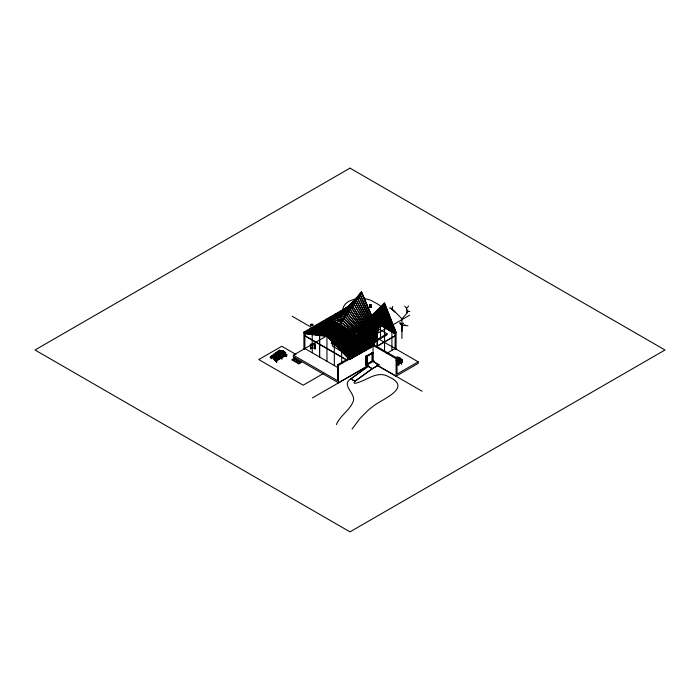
<?xml version="1.0" encoding="UTF-8"?>
<svg xmlns="http://www.w3.org/2000/svg" width="700" height="700" viewBox="0 0 700 700"><rect width="100%" height="100%" fill="white"/><g stroke="black" fill="none" stroke-linecap="round" stroke-linejoin="round"><path stroke-width="1.05" d="M303.914 349.545L303.914 332.098L348.154 306.556M304.876 348.53L337.767 367.517M310.625 347.156L310.537 348.67L311.089 348.714L310.459 348.714L310.537 347.156M314.606 348.714L314.519 347.471L315.149 347.156L315.236 348.714L314.606 348.67L315.236 348.714M315.368 345.844L310.441 345.686M401.922 338.555L401.993 318.876L406.796 313.32L407.838 311.483L407.706 309.881M401.922 331.223L402.027 325.246L403.55 323.015M348.591 333.734L348.766 332.553L371.586 346.299L371.56 347.384L371.42 346.395L348.609 332.649L325.797 320.049L348.766 332.553L348.749 333.637M371.332 307.029L371.341 305.051L369.679 304.859L369.644 307.178L371.332 307.029L370.921 306.338M371.341 305.051L370.221 305.786L369.434 305.217M311.089 348.714L311.176 347.471L310.537 347.515M351.033 332.824L351.269 331.686L339.868 323.986L328.3 318.605L339.71 324.074L351.111 331.783M351.19 332.736L351.269 331.686M343.7 334.285L343.805 333.252M342.431 334.442L342.554 333.428M341.162 334.6L341.311 333.602M341.136 322.35L340.979 323.339L340.812 322.166M341.294 322.254L341.136 323.243L340.979 322.07M338.634 334.924L338.817 333.953M337.207 335.178L337.409 334.215M337.365 335.081L337.566 334.127M335.939 335.335L336.158 334.399M336.096 335.248L336.315 334.303M342.239 321.501L342.475 320.574M342.405 321.414L342.632 320.486M353.412 331.24L353.806 330.225L342.405 320.276L330.838 317.144L331.074 318.342L334.119 319.209M353.57 331.152L353.806 330.225M334.67 335.493L334.915 334.574M334.828 335.405L335.072 334.486M396.086 349.545L396.086 332.098L384.562 302.995L372.811 345.887L373.704 345.756L384.213 307.046L385.105 306.154M360.692 326.602C344.531 338.039 322.499 335.755 303.94 332.754L326.961 319.445L372.969 345.975L384.213 303.896L395.78 332.806L394.73 333.611L384.213 307.046L383.329 307.178M395.29 332.316L396.007 332.727L384.598 303.809L373.118 345.949L326.961 319.445L344.523 309.33M385.262 306.241L384.379 307.142L373.861 345.844L372.969 345.975M371.543 345.152L382.953 305.139L371.7 345.249M333.559 335.571L333.821 334.661M370.274 344.426L381.684 306.373L370.431 344.514M332.132 335.825L332.412 334.933M332.299 335.729L332.57 334.845M369.005 343.691L380.415 307.606L369.162 343.779M333.734 343.726L333.97 343.7M367.736 342.956L379.146 308.84L367.902 343.053M330.873 335.983L331.161 335.116M331.03 335.895L331.328 335.02M401.993 318.876L391.956 308.7L392.752 306.373M343.507 319.681L343.814 318.815M354.918 329.586L343.507 318.517L332.106 316.418L343.665 318.43L355.075 329.49L354.611 330.444L353.132 329.009M354.769 330.356L355.075 329.49M366.476 342.23L377.877 310.074L366.634 342.317M329.604 336.149L329.919 335.291M329.761 336.061L330.076 335.204M365.207 341.495L376.609 311.308L365.365 341.591M328.335 336.315L328.668 335.475M328.493 336.219L328.825 335.387M363.939 340.76L375.349 312.541L364.096 340.856M327.416 335.659L327.066 336.481L348.784 358.881M327.574 335.562L327.066 336.481L326.716 335.256M349.037 358.155L350 358.706L349.527 359.651L350.035 358.741L326.961 334.933L305.524 331.756L328.493 335.046L351.304 358.006L350.971 358.846L351.146 358.102L328.002 335.09M362.67 340.034L374.08 313.784L362.828 340.121M344.776 317.861L345.152 317.065M344.934 317.774L345.31 316.977M355.81 329.648L356.344 328.764L344.934 316.575L333.375 315.683L344.934 316.575M355.967 329.56L356.344 328.764M361.401 339.299L372.811 315.017L361.559 339.395M399.158 357.989L398.974 358.759M400.986 361.375L401.905 359.704M360.132 338.572L371.543 316.251L360.299 338.66M336.411 424.55C340.174 415.257 350.368 410.156 353.474 400.662A24.57 14.184 0 0 0 353.535 398.195C352.686 391.457 341.679 384.3 350.954 378.735L368.183 366.231L350.971 378.91L355.075 381.273L372.304 368.777L379.006 364.91L373.59 361.594L374.544 361.034M358.873 337.838L370.274 317.485L359.03 337.925M346.045 316.05L346.474 315.324M357.175 328.755L357.613 328.029L346.203 314.729L334.635 314.947L346.203 314.729M357.604 337.102L369.005 318.719L369.801 319.104M357.761 337.199L369.005 318.719M338.476 325.447L361.524 291.786L371.91 316.137M338.529 326.043L361.55 292.477L371.543 315.98M352.056 429.012L360.168 418.276L368.183 410.226A107.984 62.344 0 0 1 373.1 406.297C381.614 399.315 412.886 387.922 389.244 377.072C376.906 369.442 366.152 381.544 354.786 383.338A1.61 0.927 0 0 1 353.999 382.786L354.62 381.395L372.286 368.602L379.006 364.717M356.335 336.376L367.736 319.953L368.471 320.206M356.493 336.464L367.736 319.953M347.314 314.239L347.795 313.582M385.481 326.865L384.694 327.933L385.639 326.953M400.715 360.132L401.826 361.069M386.75 327.591L385.936 328.632L386.908 327.688M356.991 333.2L366.957 321.248M357.149 333.296L367.115 321.335M388.019 328.326L387.188 329.341L388.176 328.414L381.71 318.771M352.012 303.1L361.524 291.786M355.154 299.854L361.41 292.504L371.543 316.26M356.457 298.533L358.006 296.695M358.216 296.45L360.859 293.3M361.156 292.95L361.55 292.477M381.5 316.102L389.445 329.149L388.439 330.05L389.287 329.053M390.714 329.884L389.699 330.759L390.556 329.787M348.582 312.445L349.116 311.841M337.33 313.399L348.74 311.019L360.141 326.567L359.608 327.162M353.797 334.906L363.352 324.459M364.814 322.849L365.592 322.402M353.955 335.002L359.835 328.571M361.305 326.961L363.51 324.546M364.98 322.945L365.207 322.429M361.533 327.644L363.002 326.043M391.983 330.61L390.95 331.467L391.816 330.523L382.716 312.235M352.118 303.039L360.141 294.359L370.221 316.995M352.284 302.942L360.141 294.359M406.796 313.32L406.551 308.368L408.686 306.04M383.154 309.33L393.243 331.345L392.368 332.273L393.085 331.249L383.434 310.196M383.994 307.309L394.511 332.071L393.627 332.99L394.354 331.984L383.836 307.213M394.73 333.611L395.623 332.719M273.551 358.855L274.321 359.214L273.551 358.855L274.435 358.024M274.916 357.507L275.406 357.061L275.826 357.7L274.207 359.266M279.108 355.267L279.606 354.83L280.026 355.469L278.408 357.035L277.751 356.624M278.408 357.035L279.493 355.959M283.36 353.01L283.85 352.564L284.27 353.211L282.66 354.777L282.223 354.506M396.585 361.235L396.48 360.325M397.845 360.124L397.162 360.762L397.924 361.113L397.267 360.701M398.519 359.406L399.009 358.96L399.429 359.608L397.819 361.174M350.35 304.614L358.881 296.214L369.399 318.806M275.73 361.602L276.588 360.596L276.474 361.261M276.815 360.92L275.66 361.506M280.892 358.549L281.873 357.604L280.945 358.523M285.915 356.064L285.399 356.002L286.379 355.058L286.029 355.95M397.714 364.77L398.694 363.825L397.836 364.84M400.785 363.44L401.31 362.39M361.524 325.447L384.562 302.995M364.814 322.954L384.598 303.809M271.688 357.402L270.988 358.059M271.845 357.814L270.743 356.825L272.002 357.726M271.801 357.289L270.918 358.137M280.096 351.155L279.676 351.566M279.685 352.091L280.21 351.05M349.851 310.642L350.429 310.109M352.529 334.18L363.668 323.908M352.695 334.267L360.64 326.935M361.55 327.005L363.142 325.535M361.707 327.101L363.3 325.631M346.806 307.685L357.613 298.06L368.086 319.541M346.964 307.589L357.613 298.06M344.776 309.094L356.344 299.915L367.264 321.23M344.934 309.006L355.618 300.493M351.111 308.849L351.733 308.368M351.269 308.761L351.89 308.28M351.269 333.445L360.797 326.296M351.426 333.541L360.955 326.392M270.209 357.105L279.501 350.201L280.831 350.805L279.501 350.289L270.209 357.105L271.539 357.7M270.961 356.974L271.924 358.803M276.027 354.567L275.275 353.456M279.379 350.726L280.289 352.415M279.151 350.91L280.42 351.479M276.605 354.016L280.831 350.805M271.486 358.488L271.014 356.939M365.969 321.965L355.075 301.761L343.665 309.741M352.38 307.064L353.194 306.547M364.674 322.7L353.806 303.616L342.405 310.467M350 332.745L361.025 326.322M361.41 292.504L371.385 316.356M358.881 296.214L369.241 318.902M355.075 301.761L365.811 322.053M353.806 303.616L364.516 322.787M304.255 332.491L304.605 333.716L304.255 332.491L327.224 335.204L349.877 358.829M309.479 329.473L332.299 334.582L355.11 355.81L354.83 356.703M310.748 328.738L333.401 334.521L356.213 355.171L356.116 355.985L356.379 355.084L333.559 334.425L312.804 329.254M317.082 325.08L339.902 333.646L362.714 351.426L362.547 352.406L362.556 351.514L339.902 333.646M346.894 311.553L339.019 313.959L338.441 312.751L350.009 309.172L361.41 325.832M339.868 311.929L351.269 307.317L362.11 324.214M341.626 312.471L341.136 311.203M344.374 309.846L304.876 332.649L304.876 349.055M363.405 323.479L352.38 305.559L363.248 323.575M339.019 313.959L338.599 312.664M351.269 307.317L362.521 325.194M338.441 312.751L350.009 309.172M348.74 311.019L360.141 326.567M347.471 312.874L335.904 314.221L347.471 312.874L358.881 327.294L358.391 327.959M330.838 317.144L342.405 320.276M340.979 322.219L352.537 330.96L340.979 322.219L329.569 317.879L341.136 322.131M339.868 323.986L339.71 325.176L337.82 324.275M339.71 325.176L337.977 324.179M368.375 365.54L338.476 382.804L293.352 356.746L293.352 355.18L310.52 345.266M312.244 344.269L326.996 335.755M329.604 334.985L352.572 357.28L352.257 358.129L352.415 357.368L329.604 334.985L306.793 331.03L329.761 334.898M330.873 334.828L353.841 356.545L353.544 357.42L353.684 356.632L330.873 334.828L308.053 330.295L331.03 334.74M332.299 334.582L354.953 355.906M293.431 358.146L294.709 357.402L294.709 358.514L292.154 359.993L293.431 358.697L300.151 362.582L300.151 362.023L293.431 358.146L293.431 358.697M334.67 334.364L357.639 354.349L357.402 355.276L357.481 354.445L334.67 334.364L312.882 328.379M335.939 334.206L358.908 353.623L358.689 354.559L358.75 353.71L335.939 334.206L313.127 327.373L336.096 334.119M337.207 334.049L360.176 352.887L359.975 353.841L360.019 352.975L337.207 334.049L314.396 326.637L337.365 333.961M338.476 333.891L361.445 352.152L361.261 353.124L361.287 352.249L338.476 333.891L315.656 325.902L338.634 333.804M341.005 333.585L363.983 350.691L363.834 351.697L363.816 350.787L341.005 333.585L318.194 324.441L341.162 333.489M342.274 333.428L365.243 349.956L365.12 350.98L365.085 350.053L342.274 333.428L319.463 323.706L342.431 333.331M343.543 333.27L366.511 349.23L366.406 350.262L366.354 349.317L343.543 333.27L320.731 322.98L343.7 333.183M344.811 333.113L367.78 348.495L367.701 349.545L367.623 348.591L344.811 333.113L322 322.245L344.969 333.025M346.08 332.955L369.049 347.769L368.988 348.828L368.891 347.856L346.08 332.955L323.269 321.519L346.238 332.868M350 330.986L364.936 322.368M347.349 332.806L370.317 347.034L370.274 348.11L370.16 347.121L347.349 332.806L324.529 320.784L347.506 332.71M338.748 347.445L331.293 343.14L332.876 342.029M362.241 325.027L350 332.098L326.961 334.933L303.914 332.098M331.293 343.14L333.672 341.766M357.613 328.029L346.045 314.816M300.151 362.023L301.429 361.287L301.429 362.399L298.874 363.869L292.154 359.993M292.154 359.441L298.874 363.317L300.151 362.582M381.229 318.447L387.887 314.562M377.134 333.515L391.991 324.931M393.514 324.511L409.596 315.227M375.113 340.655L387.056 333.76L387.056 334.871L374.194 342.3M374.456 341.898L379.05 339.246M293.352 355.18L337.523 380.678L337.523 364.805L372.085 344.846L372.085 346.264M323.435 373.502L303.179 385.192L258.773 359.555L281.794 346.264L295.969 354.445M337.523 364.805L338.476 365.356L374.036 344.829M381.299 324.669L395.124 332.649L396.086 332.098L395.185 333.007L384.562 306.171L373.94 345.266L373.039 345.398L373.039 361.463L379.006 364.91M367.045 355.32L365.365 356.291L366.319 356.842L373.039 352.966L372.085 352.406L372.085 360.719L373.039 361.279M367.15 357.315L367.264 363.685L367.386 357.315M386.864 353.299L395.124 348.495M366.319 356.842L366.319 365.339L373.039 361.463M312.489 397.898L368.314 365.671M326.961 318.797L396.086 358.706L397.049 358.155L397.049 374.027L418.171 361.83L418.171 363.405L396.086 376.154L376.731 364.98M373.039 346.045L349.974 359.328L326.926 335.598M274.977 360.308L285.784 354.2L286.965 354.891L276.159 361.086L274.977 360.308L276.159 361.086M274.977 360.395L285.784 354.279L286.965 354.97M275.555 360.299L276.762 362.215L274.855 358.251M280.84 357.315L281.995 359.257M285.346 354.769L286.379 356.641M275.835 360.211L276.762 361.043L275.581 360.08M281.12 357.219L281.995 358.085M286.598 355.381L285.425 354.848M285.565 354.707L286.493 356.711M286.405 354.646L275.537 360.727L286.344 354.611M286.379 355.058L286.493 355.206M285.793 356.178L286.545 355.18L285.373 354.55M276.36 362.04L276.762 362.215L275.783 360.238M397.04 363.659L401.196 361.217L402.377 361.918L398.213 364.35L397.04 363.571M397.749 363.283L398.816 363.974M397.661 363.536L398.816 365.479M401.424 363.877C399.438 360.054 400.969 363.204 401.415 362.294M397.696 363.641L398.816 364.306M401.817 361.585L397.6 363.904M402.377 361.918L398.213 364.35M353.649 305.279L354.489 304.806M285.749 352.739L282.205 350.525L271.075 356.527L274.619 358.741L285.749 352.826L282.748 350.866M273.053 355.749L276.185 357.586L276.071 358.277L276.071 357.648L273.053 355.749L273.053 356.379L276.185 358.225M277.252 353.517L280.376 355.985L280.376 355.355L277.252 353.517L277.252 354.148L280.271 356.046M281.496 351.251L284.629 353.098L284.524 353.789L281.496 351.89L281.496 351.251L284.524 353.15L284.524 353.789M282.8 350.901L271.618 356.781M282.8 350.98L271.679 356.816M273.053 356.379L273.158 355.688M281.496 351.89L284.629 353.727M272.221 357.245L283.342 351.243M283.404 351.356L272.221 357.158M272.816 357.613L284.007 351.654M275.406 357.061L275.826 357.7M283.85 352.564L284.27 353.211M274.015 358.365L285.206 352.406L274.015 358.286M273.884 357.429L274.969 359.861L275.73 360.22M278.512 356.169L279.16 357.63L278.618 356.116M283.412 355.373L284.174 355.723L282.87 353.859M395.491 358.006L397.145 357.044C408.284 359.38 388.377 364.368 400.68 359.266L397.145 357.044M396.76 357.595L396.655 358.286L399.683 360.185L399.787 359.494L396.655 357.648L401.266 360.526L402.535 359.887L401.266 360.447L399.735 359.433M396.034 358.26L397.74 357.507M397.276 358.846L397.162 358.304L397.381 358.794M396.637 358.724L398.344 357.796M396.69 358.759L398.283 357.761M396.41 359.537L398.886 358.137M396.471 359.572L398.939 358.26M396.183 360.264L399.543 358.549L396.183 360.351M396.786 360.64L400.085 358.89L396.786 360.727M399.429 359.608L398.904 359.021M398.571 361.769L399.332 362.119L397.924 360.308M396.48 363.396L396.585 362.985M401.922 359.52L400.671 360.421L401.87 359.485M340.979 311.29L352.537 305.471M354.918 303.494L355.618 303.161M340.322 313.215L345.231 311.229M356.186 301.709L356.912 301.429M279.422 350.691L279.51 351.523M358.715 298.156L359.485 297.946M281.899 351.969L282.424 351.803L284.069 355.784M397.058 358.365L397.582 358.19L398.02 359.179M355.924 298.646L349.221 301.131A21.919 12.652 0 0 0 345.205 304.22L343.324 307.055L342.764 309.304A19.381 11.191 0 0 0 342.746 310.065M359.984 296.38L360.929 296.118M361.41 294.516L362.206 294.376M361.252 294.604L362.049 294.464M383.486 307.274L384.379 307.142L394.887 333.707M382.069 308.236L383.11 308.219L393.627 332.99M380.809 309.295L381.684 309.216M379.549 310.354L380.415 310.301M399.507 323.015L401.8 325.255L407.942 325.754M315.368 344.365L315.368 347.769M315.368 344.767L315.368 346.316M377.037 312.454L377.877 312.471M377.195 312.55L378.035 312.559M407.838 311.483L409.797 311.526M375.786 313.504L376.766 313.652M304.876 333.41L326.961 336.123L349.65 359.537M304.605 333.716L327.224 336.385L326.874 335.16M374.535 314.554L375.506 314.746M400.636 323.662L402.85 323.942M324.214 335.589L326.349 335.904M314.414 334.25L316.558 334.565M318.701 334.88L320.836 335.204M324.056 335.676L326.191 335.991M363.825 298.322L370.659 300.195L378.158 304.325A52.439 30.275 0 0 1 381.255 306.723M373.284 315.595L374.238 315.84M313.04 328.291L334.828 334.267M372.05 316.636L372.969 316.942M338.179 320.355L341.224 321.221M389.585 307.965L391.956 308.7M370.816 317.678L371.7 318.054M279.151 350.586L280.42 351.155M270.786 357.123L272.055 357.691M333.104 322.009L335.93 323.365M369.591 318.71L370.431 319.165M390.976 329.822L391.694 330.243M392.411 330.654L393.129 331.065M393.855 331.485L394.572 331.896M380.993 325.824L379.207 324.695M382.217 326.524L378.936 323.89M383.451 327.224L379.654 323.523M378.63 328.904L387.056 333.76M378.534 338.949L418.171 361.83M359.424 336.429L350.963 331.546L350.963 332.964M373.529 344.575L397.049 358.155M328.877 319.121L339.894 325.483M341.731 326.541L350 331.31L350 332.412M292.119 316.216L310.949 327.092M376.871 365.155L422.074 391.248M336.088 344.68L332.36 342.527L332.36 346.054L341.679 351.435M331.293 342.947L338.748 347.252M365.365 364.604L372.304 368.777L366.319 365.339M347.209 360.22L304.876 335.781L347.209 360.264M401.196 361.305L402.377 361.996M401.59 363.912L400.435 361.97M280.866 357.096L281.995 357.761M391.615 309.286L395.614 312.629M279.16 357.63L279.921 357.989L279.055 356.02M274.969 359.861L275.616 360.273L274.531 357.822M370.274 317.485L371.123 318.01M402.535 359.887L398.694 357.28L397.425 357.919M398.029 357.7L401.931 360.194M401.949 361.007L400.662 360.334M396.322 358.12L395.211 357.385L396.322 358.199M345.966 329.201L348.582 330.969M344.934 328.711L349.291 331.651M368.375 319.743L369.005 320.197M371.543 316.251L372.426 316.925M379.662 322.761L381.465 324.17M342.239 320.373L353.649 330.312M404.749 324.66L405.387 325.255M344.776 316.671L356.186 328.851M390.985 308.28L392.306 309.697M380.529 321.178L384.23 325.334M379.741 322.245L384.851 328.02M404.714 306.145L406.551 308.368M347.314 312.961L358.715 327.39M380.52 319.375L385.507 325.946M380.328 321.23L386.094 328.72M365.986 321.808L366.476 322.473M349.851 309.26L361.252 325.929M381.553 318.684L387.433 327.451M380.293 318.911L387.345 329.429M400.321 322.648L402.027 325.246M381.369 318.115L388.596 330.137M381.211 318.019L388.439 330.05M382.174 314.195L389.707 328.037M382.016 314.108L389.55 327.941M381.815 316.085L389.856 330.846M381.658 315.998L389.699 330.759M279.685 351.733L280.026 352.476M275.293 353.649L275.686 354.366M275.642 354.401L275.319 353.421M356.186 300.002L367.106 321.317M382.874 312.331L391.02 328.685M382.007 313.276L391.108 331.564M381.85 313.18L390.95 331.467M357.455 298.156L367.929 319.637M401.301 363.44L401.537 363.947M285.399 354.734L286.204 356.475M382.716 311.22L392.368 332.273M382.559 311.124L392.21 332.185M359.984 294.446L370.064 317.091M398.457 360.159L399.332 362.119M397.477 358.251L397.915 359.231M398.352 360.211L399.227 362.18M398.029 360.255L398.676 361.707M396.48 363.046L396.699 363.536M282.004 351.908L282.118 352.45M282.433 352.887L282.651 353.369M278.512 355.092L277.76 354.174M274.418 357.271L273.98 356.291L273.779 356.886M274.312 357.332L273.875 356.344L273.665 356.947M274.207 357.866L275.074 359.809M383.373 309.12L393.47 332.894M384.379 303.993L395.78 332.806M330.995 317.056L331.231 318.255M355.075 381.273L350.971 378.91M315.07 347.156L315.158 348.67M401.8 325.255L401.94 327.495M401.756 361.55L397.652 363.939M401.59 362.74L400.409 362.11M396.086 358.706L396.086 376.154M395.124 332.649L395.124 349.011M391.904 324.713L391.904 350.385M384.58 306.224L384.545 351.461M380.502 318.841L380.502 335.72M377.221 333.191L377.221 346.115L395.124 335.781L377.221 346.159L377.186 333.489M370.921 304.745L370.886 307.317M370.221 305.786L370.221 307.379M369.679 304.859L369.644 307.178M367.264 357.245L367.264 363.685M341.661 351.295L341.696 363.44M338.476 365.356L338.476 382.804M334.294 343.7L334.338 365.54M326.935 336.123L326.979 361.287M312.217 334.311L312.252 352.791M298.874 363.317L298.874 363.869M284.007 351.733L272.877 357.656M281.601 351.199L281.601 351.838M312.602 347.331A0.884 0.507 0 0 1 310.914 347.331M333.62 344.207L333.62 344.207M335.055 345.188L335.055 345.188M380.293 336.35L380.345 336.306M280.131 350.49L270.839 357.464L280.131 350.49M350 168.14L35 350L350 531.86L665 350L350 168.14M372.418 352.599L365.697 356.484L365.697 364.796L372.418 360.911L372.418 352.599M372.706 352.765L365.986 356.65L365.986 364.963L372.706 361.086L372.706 352.765M284.541 351.986L273.473 358.033L284.541 351.986M397.259 360.85L397.154 361.541L397.259 360.85M315.245 344.111L310.441 344.111L310.441 348.031L315.245 348.031L315.245 344.111M319.62 357.035L319.62 335.221L319.576 357.017M311.098 325.351A0.884 0.507 0 0 0 312.602 325.168A0.884 0.507 0 0 0 311.57 324.511A0.884 0.507 0 0 0 311.098 325.351M311.089 325.526A1.339 0.779 0 0 0 313.101 324.852A1.339 0.779 0 0 0 311.089 324.179A1.339 0.779 0 0 0 311.089 325.526"/></g></svg>
